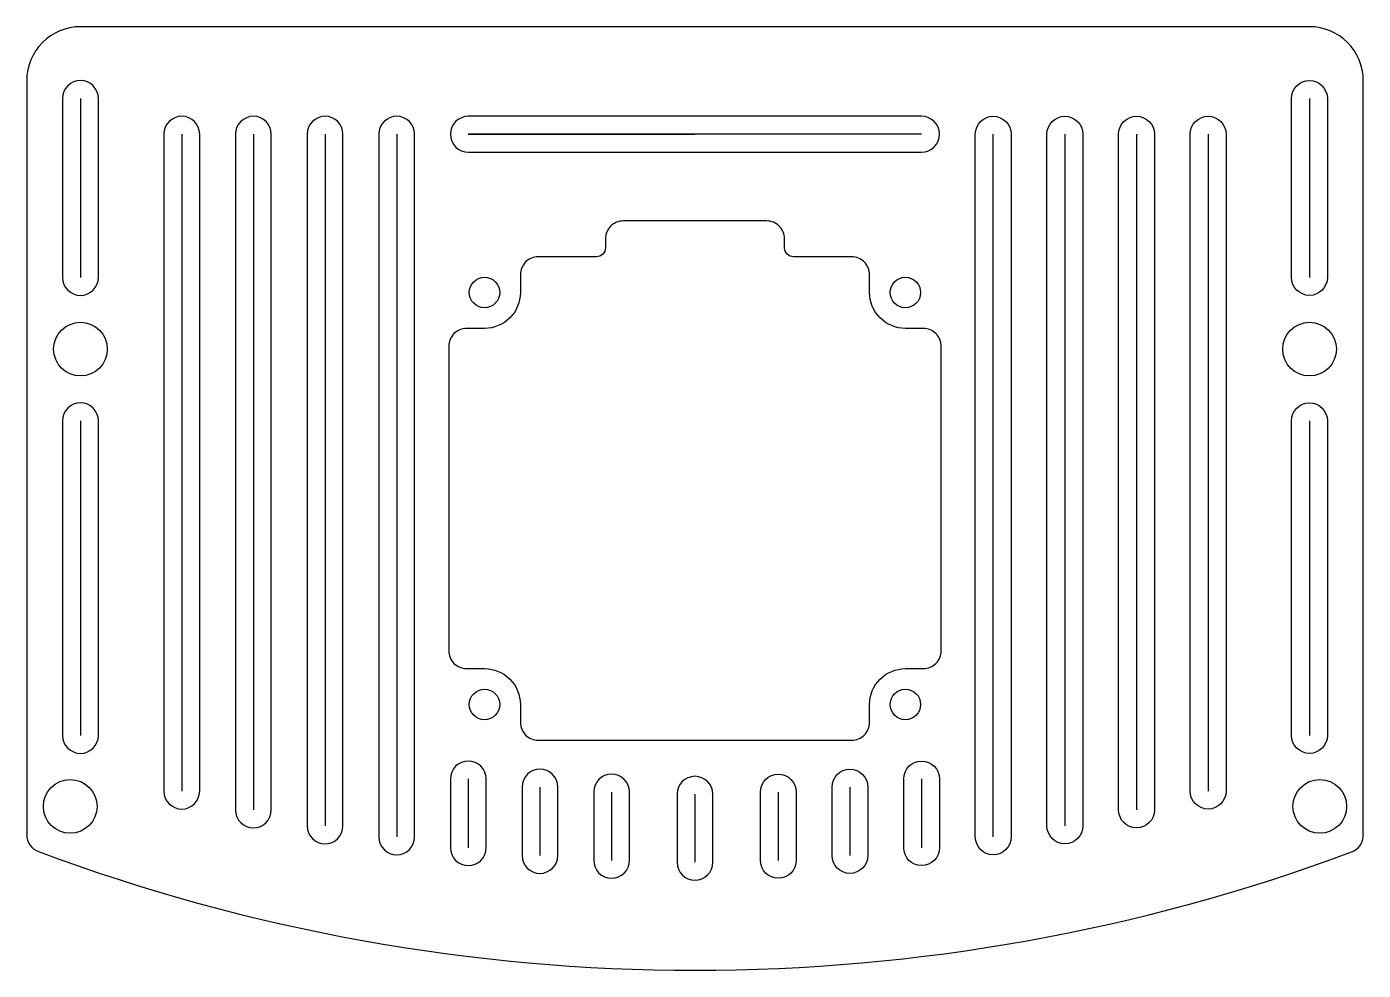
# Model space of a CAD drawing. Header units: inches. Extents: x 0 to 74.6, y 0 to 52.7.
import ezdxf

# ---------------------------------------------------------------- set-up
doc = ezdxf.new("R2010")
doc.units = ezdxf.units.IN
doc.header["$MEASUREMENT"] = 0
doc.layers.add('カバー', color=6, linetype='Continuous')

msp = doc.modelspace()

# ---------------------------------------------------------------- linework, layer by layer
for points in [[(2, 48.675), (2, 38.675, 1), (4, 38.675), (4, 48.675, 1)], [(72.626, 48.675), (72.626, 38.675, -1), (70.626, 38.675), (70.626, 48.675, -1)], [(7.658, 46.675), (7.658, 9.992, 1), (9.658, 9.992), (9.658, 46.675, 1)], [(11.658, 46.675), (11.658, 8.939, 1), (13.658, 8.939), (13.658, 46.675, 1)], [(15.658, 46.675), (15.658, 8.052, 1), (17.658, 8.052), (17.658, 46.675, 1)], [(19.658, 46.675), (19.658, 7.437, 1), (21.658, 7.437), (21.658, 46.675, 1)], [(49.968, 47.675), (24.658, 47.675, 1), (24.658, 45.675), (49.968, 45.675, 1)], [(54.968, 46.675), (54.968, 7.437, -1), (52.968, 7.437), (52.968, 46.675, -1)], [(58.968, 46.675), (58.968, 8.052, -1), (56.968, 8.052), (56.968, 46.675, -1)], [(62.968, 46.675), (62.968, 8.939, -1), (60.968, 8.939), (60.968, 46.675, -1)], [(66.968, 46.675), (66.968, 9.992, -1), (64.968, 9.992), (64.968, 46.675, -1)], [(2, 30.675), (2, 13.1, 1), (4, 13.1), (4, 30.675, 1)], [(72.626, 30.675), (72.626, 13.1, -1), (70.626, 13.1), (70.626, 30.675, -1)], [(23.658, 10.671), (23.658, 6.835, 1), (25.658, 6.835), (25.658, 10.671, 1)], [(27.658, 10.218), (27.658, 6.4, 1), (29.658, 6.4), (29.658, 10.218, 1)], [(46.968, 10.218), (46.968, 6.4, -1), (44.968, 6.4), (44.968, 10.218, -1)], [(50.968, 10.671), (50.968, 6.835, -1), (48.968, 6.835), (48.968, 10.671, -1)], [(31.658, 9.935), (31.658, 6.128, 1), (33.658, 6.128), (33.658, 9.935, 1)], [(42.968, 9.935), (42.968, 6.128, -1), (40.968, 6.128), (40.968, 9.935, -1)]]:
    msp.add_lwpolyline(points, format="xyb", close=True)
msp.add_lwpolyline([(36.313, 9.824), (36.313, 6.017, 1), (38.313, 6.017), (38.313, 9.824)], format="xyb")
msp.add_arc((37.313, 9.819), 1, 0, 180)
at = {"layer": 'カバー'}
for p, q in [((3, 48.675), (3, 38.675)), ((71.626, 48.675), (71.626, 38.675)), ((8.658, 46.675), (8.658, 9.992)), ((12.658, 46.675), (12.658, 8.939)), ((16.658, 46.675), (16.658, 8.052)), ((20.658, 46.675), (20.658, 7.437)), ((57.968, 46.675), (57.968, 8.052)), ((61.968, 46.675), (61.968, 8.939)), ((65.968, 46.675), (65.968, 9.992)), ((3, 30.675), (3, 13.1)), ((71.626, 30.675), (71.626, 13.1)), ((24.658, 10.671), (24.658, 6.835)), ((49.968, 10.671), (49.968, 6.835)), ((28.658, 10.218), (28.658, 6.4)), ((32.658, 9.935), (32.658, 6.128)), ((37.313, 9.819), (37.313, 6.017)), ((41.968, 9.935), (41.968, 6.128)), ((45.968, 10.218), (45.968, 6.4)), ((0, 6.868), (0, 6.868))]:
    msp.add_line(p, q, dxfattribs=at)
for points in [[(74.63, 7.536), (74.63, 34.675), (74.63, 49.675, 0.414214), (71.63, 52.675), (3, 52.675, 0.414214), (0, 49.675), (0, 34.675), (0, 7.559, 0.312946), (0.65, 6.623, 0.18058), (73.98, 6.599, 0.313123)], [(31.813, 39.832), (28.563, 39.832, 0.414214), (27.563, 38.832), (27.563, 37.832, -0.414214), (25.563, 35.832), (24.563, 35.832, 0.414214), (23.563, 34.832), (23.563, 17.832, 0.414214), (24.563, 16.832), (25.563, 16.832, -0.414214), (27.563, 14.832), (27.563, 13.832, 0.414214), (28.563, 12.832), (46.063, 12.832, 0.414214), (47.063, 13.832), (47.063, 14.832, -0.414214), (49.063, 16.832), (50.063, 16.832, 0.414214), (51.063, 17.832), (51.063, 34.832, 0.414214), (50.063, 35.832), (49.063, 35.832, -0.414214), (47.063, 37.832), (47.063, 38.832, 0.414214), (46.063, 39.832), (42.813, 39.832, -0.414214), (42.313, 40.332), (42.313, 40.832, 0.414214), (41.313, 41.832), (33.313, 41.832, 0.414214), (32.313, 40.832), (32.313, 40.332, -0.414214)]]:
    msp.add_lwpolyline(points, format="xyb", close=True, dxfattribs=at)
for points in [[(49.968, 46.675), (24.658, 46.675), (28.658, 46.675), (32.658, 46.675), (37.313, 46.675)], [(53.968, 7.437), (53.968, 46.675), (53.968, 46.675)]]:
    msp.add_lwpolyline(points, dxfattribs=at)
msp.add_lwpolyline([(62.938, 9.363), (62.938, 9.363)], close=True, dxfattribs=at)
for centre, radius in [((25.563, 37.832), 0.85), ((49.063, 37.832), 0.85), ((3, 34.675), 1.5), ((71.63, 34.675), 1.5), ((25.563, 14.832), 0.85), ((49.063, 14.832), 0.85), ((2.429, 9.141), 1.5), ((72.201, 9.141), 1.5)]:
    msp.add_circle(centre, radius, dxfattribs=at)

doc.saveas('drawing.dxf')
